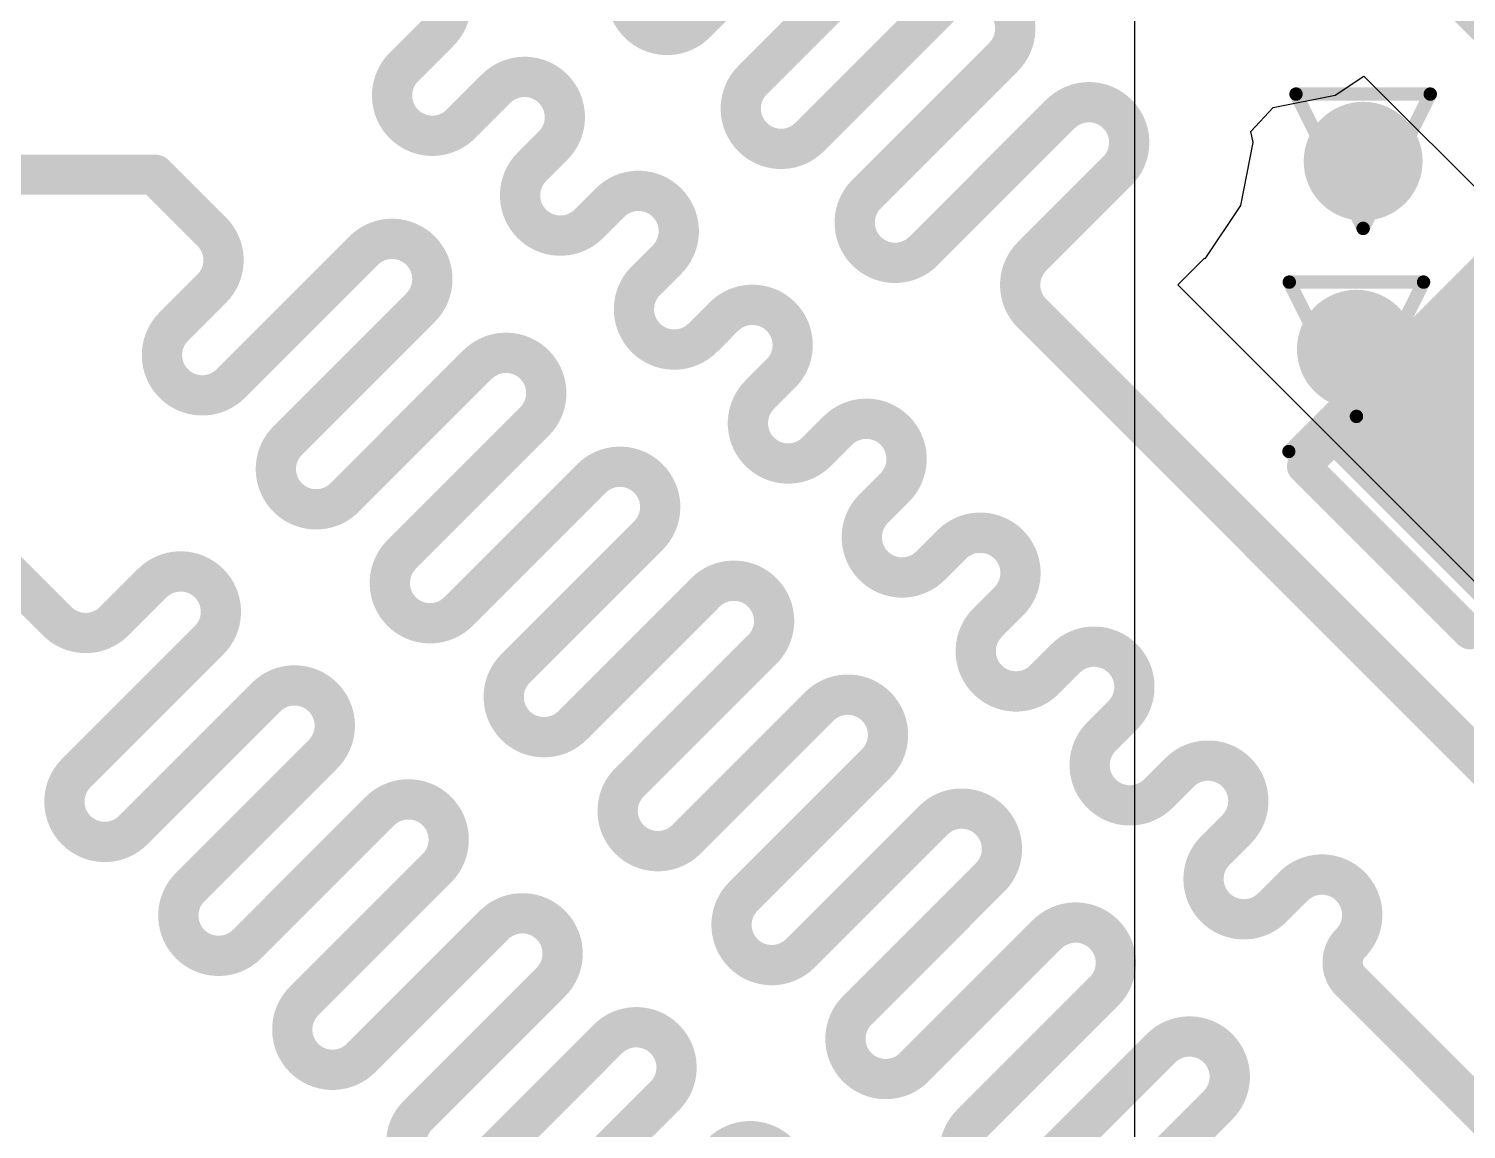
# Model space of a CAD drawing. Extents: x 75 to 173, y 40 to 188.
# Drawn here: x 104.11 to 109.55, y 146.72 to 150.88 of the extents above; entities that cross this region are included whole.
import ezdxf

# ---------------------------------------------------------------- set-up
doc = ezdxf.new("R2010")
doc.units = 0
doc.header["$MEASUREMENT"] = 0
doc.layers.get('0').update_dxf_attribs({"linetype": 'CONTINUOUS'})
for name, color, linetype in [('BottomLayer', 5, 'CONTINUOUS'), ('DRILLDRAWING', 1, 'CONTINUOUS'), ('MECHANICAL13', 56, 'CONTINUOUS'), ('MECHANICAL15', 56, 'CONTINUOUS'), ('MULTILAYER', 9, 'CONTINUOUS'), ('TopLayer', 1, 'CONTINUOUS'), ('TOPOVERLAY', 2, 'CONTINUOUS'), ('TOPPASTE', 8, 'CONTINUOUS'), ('TOPSOLDER', 216, 'CONTINUOUS'), ('ViaHoleLayer', 16, 'CONTINUOUS')]:
    doc.layers.add(name, color=color, linetype=linetype)

# ---------------------------------------------------------------- blocks, each defined once
blk = doc.blocks.new('C0603_99')
at = {"layer": 'MECHANICAL13', "const_width": 0.1}
for points in [[(-0.850001, 0.449999), (0.849998, 0.449999)], [(-0.850001, -0.450002), (-0.850001, 0.449999)], [(0.849998, -0.450002), (0.849998, 0.449999)], [(-0.850001, -0.450002), (0.849998, -0.450002)]]:
    blk.add_lwpolyline(points, dxfattribs=at)
at = {"layer": 'MECHANICAL13', "const_width": 0.05}
for points in [[(-0.875, 0.449999, 1), (-0.825002, 0.449999, 1)], [(-0.875, 0.449999, 1), (-0.825002, 0.449999, 1)], [(0.825, 0.449999, 1), (0.874997, 0.449999, 1)], [(0.825, 0.449999, 1), (0.874997, 0.449999, 1)], [(-0.875, -0.450002, 1), (-0.825002, -0.450002, 1)], [(-0.875, -0.450002, 1), (-0.825002, -0.450002, 1)], [(0.825, -0.450002, 1), (0.874997, -0.450002, 1)], [(0.825, -0.450002, 1), (0.874997, -0.450002, 1)]]:
    blk.add_lwpolyline(points, format="xyb", close=True, dxfattribs=at)
at = {"layer": 'MECHANICAL15'}
for points, const_width in [([(-1.35, -0.700001), (-1.35, 0.700001)], 0.05), ([(-1.35, 0.700001), (1.35, 0.700001)], 0.05), ([(1.35, -0.700001), (1.35, 0.700001)], 0.05), ([(0, -0.450002), (0, 0.450002)], 0.1), ([(-0.450002, 0), (0.450002, 0)], 0.1), ([(-1.35, -0.700001), (1.35, -0.700001)], 0.05)]:
    blk.add_lwpolyline(points, dxfattribs=dict(at, const_width=const_width))
for points, const_width in [([(-1.362499, 0.700001, 1), (-1.3375, 0.700001, 1)], 0.024999), ([(-1.362499, 0.700001, 1), (-1.3375, 0.700001, 1)], 0.024999), ([(1.3375, 0.700001, 1), (1.362499, 0.700001, 1)], 0.024999), ([(1.3375, 0.700001, 1), (1.362499, 0.700001, 1)], 0.024999), ([(-0.024999, 0.450002, 1), (0.024999, 0.450002, 1)], 0.05), ([(-0.475, 0, 1), (-0.425003, 0, 1)], 0.05), ([(0.425003, 0, 1), (0.475, 0, 1)], 0.05), ([(-0.024999, -0.450002, 1), (0.024999, -0.450002, 1)], 0.05), ([(-1.362499, -0.700001, 1), (-1.3375, -0.700001, 1)], 0.024999), ([(-1.362499, -0.700001, 1), (-1.3375, -0.700001, 1)], 0.024999), ([(1.3375, -0.700001, 1), (1.362499, -0.700001, 1)], 0.024999), ([(1.3375, -0.700001, 1), (1.362499, -0.700001, 1)], 0.024999)]:
    blk.add_lwpolyline(points, format="xyb", close=True, dxfattribs=dict(at, const_width=const_width))
at = {"layer": 'TOPOVERLAY', "const_width": 0.127}
for points in [[(-1.27, 0.700001), (-0.381, 0.700001)], [(-1.27, -0.700001), (-1.27, 0.700001)], [(0.381, 0.700001), (1.27, 0.700001)], [(1.27, -0.700001), (1.27, 0.700001)], [(0, -0.549996), (0, 0.549996)], [(-1.27, -0.700001), (-0.381, -0.700001)], [(0.381, -0.700001), (1.27, -0.700001)]]:
    blk.add_lwpolyline(points, dxfattribs=at)
at = {"layer": 'TOPOVERLAY', "const_width": 0.0635}
for points in [[(-1.30175, 0.700001, 1), (-1.23825, 0.700001, 1)], [(-1.30175, 0.700001, 1), (-1.23825, 0.700001, 1)], [(-0.41275, 0.700001, 1), (-0.34925, 0.700001, 1)], [(0.34925, 0.700001, 1), (0.41275, 0.700001, 1)], [(1.23825, 0.700001, 1), (1.30175, 0.700001, 1)], [(1.23825, 0.700001, 1), (1.30175, 0.700001, 1)], [(-0.03175, 0.549996, 1), (0.03175, 0.549996, 1)], [(-0.03175, -0.549996, 1), (0.03175, -0.549996, 1)], [(-1.30175, -0.700001, 1), (-1.23825, -0.700001, 1)], [(-1.30175, -0.700001, 1), (-1.23825, -0.700001, 1)], [(-0.41275, -0.700001, 1), (-0.34925, -0.700001, 1)], [(0.34925, -0.700001, 1), (0.41275, -0.700001, 1)], [(1.23825, -0.700001, 1), (1.30175, -0.700001, 1)], [(1.23825, -0.700001, 1), (1.30175, -0.700001, 1)]]:
    blk.add_lwpolyline(points, format="xyb", close=True, dxfattribs=at)
at = {"layer": 'TOPPASTE'}
for points in [[(-0.350002, -0.499999), (-0.350002, 0.499999), (-1.15, -0.499999), (-1.15, 0.499999)], [(1.149998, -0.499999), (1.149998, 0.499999), (0.349999, -0.499999), (0.349999, 0.499999)]]:
    blk.add_solid(points, dxfattribs=at)
at = {"layer": 'TOPSOLDER'}
for points in [[(-0.248402, -0.601599), (-0.248402, 0.601599), (-1.2516, -0.601599), (-1.2516, 0.601599)], [(1.251598, -0.601599), (1.251598, 0.601599), (0.248399, -0.601599), (0.248399, 0.601599)]]:
    blk.add_solid(points, dxfattribs=at)

msp = doc.modelspace()

# ---------------------------------------------------------------- linework, layer by layer
at = {"layer": 'BottomLayer'}
msp.add_line((108.29946, 121.06782), (108.29946, 169.17542), dxfattribs=at)
at = {"layer": 'BottomLayer', "const_width": 0.225}
for points in [[(109.05056, 150.37942, 1), (109.27555, 150.37942, 1)], [(109.02516, 149.66822, 1), (109.25015, 149.66822, 1)]]:
    msp.add_lwpolyline(points, format="xyb", close=True, dxfattribs=at)
at = {"layer": 'DRILLDRAWING', "const_width": 0.0508}
for points in [[(108.90906, 150.63342), (109.41706, 150.63342)], [(108.90906, 150.63342), (109.16306, 150.12542)], [(109.16306, 150.12542), (109.41706, 150.63342)], [(108.88366, 149.92222), (109.39166, 149.92222)], [(108.88366, 149.92222), (109.13766, 149.41422)], [(109.13766, 149.41422), (109.39166, 149.92222)]]:
    msp.add_lwpolyline(points, dxfattribs=at)
at = {"layer": 'DRILLDRAWING', "const_width": 0.0254}
for points in [[(108.89636, 150.63342, 1), (108.92176, 150.63342, 1)], [(108.89636, 150.63342, 1), (108.92176, 150.63342, 1)], [(109.40436, 150.63342, 1), (109.42976, 150.63342, 1)], [(109.40436, 150.63342, 1), (109.42976, 150.63342, 1)], [(109.15036, 150.12542, 1), (109.17576, 150.12542, 1)], [(109.15036, 150.12542, 1), (109.17576, 150.12542, 1)], [(108.87096, 149.92222, 1), (108.89636, 149.92222, 1)], [(108.87096, 149.92222, 1), (108.89636, 149.92222, 1)], [(109.37896, 149.92222, 1), (109.40436, 149.92222, 1)], [(109.37896, 149.92222, 1), (109.40436, 149.92222, 1)], [(109.12496, 149.41422, 1), (109.15036, 149.41422, 1)], [(109.12496, 149.41422, 1), (109.15036, 149.41422, 1)]]:
    msp.add_lwpolyline(points, format="xyb", close=True, dxfattribs=at)
at = {"layer": 'MULTILAYER', "const_width": 0.225}
for points in [[(109.05056, 150.37942, 1), (109.27555, 150.37942, 1)], [(109.02516, 149.66822, 1), (109.25015, 149.66822, 1)]]:
    msp.add_lwpolyline(points, format="xyb", close=True, dxfattribs=at)
at = {"layer": 'TopLayer'}
for p, q in [((109.05766, 150.62945), (109.16558, 150.70156)), ((109.16558, 150.70156), (110.6664, 149.20073)), ((108.82272, 150.58271), (109.05766, 150.62945)), ((108.73859, 150.49249), (108.82272, 150.58271)), ((108.74697, 150.45036), (108.73859, 150.49249)), ((108.69966, 150.2125), (108.74697, 150.45036)), ((108.56492, 150.01086), (108.69966, 150.2125)), ((108.46138, 149.91154), (108.56281, 150.01297)), ((108.56281, 150.01297), (108.56492, 150.01086)), ((109.9193, 148.45362), (108.46138, 149.91154))]:
    msp.add_line(p, q, dxfattribs=at)
at = {"layer": 'TopLayer', "const_width": 0.1524}
for points in [[(106.94003, 150.77364), (107.37109, 151.2047)], [(109.32481, 151.20157), (112.60256, 147.92382)], [(106.63714, 150.9018), (106.72451, 150.98917)], [(107.15556, 150.55812), (107.58661, 150.98917)], [(105.5948, 150.7976), (105.66664, 150.86944)], [(105.53312, 150.73592), (105.5948, 150.7976)], [(106.85266, 150.68627), (106.94003, 150.77364)], [(107.37109, 150.34259), (107.80214, 150.77364)], [(105.81032, 150.58207), (105.88217, 150.65391)], [(105.74865, 150.52039), (105.81032, 150.58207)], [(107.06819, 150.47074), (107.15556, 150.55812)], [(107.58661, 150.12706), (108.01766, 150.55812)], [(106.02585, 150.36655), (106.09769, 150.43839)], [(100.75614, 150.32862), (104.59058, 150.32862)], [(104.59058, 150.32862), (104.69834, 150.22086)], [(106.01747, 150.35817), (106.02585, 150.36655)], [(107.28371, 150.25522), (107.37109, 150.34259)], [(107.9099, 150.0193), (108.23319, 150.34259)], [(104.69834, 150.22086), (104.8061, 150.11309)], [(106.24138, 150.15102), (106.31322, 150.22286)], [(106.233, 150.14264), (106.24138, 150.15102)], [(107.49924, 150.03969), (107.58661, 150.12706)], [(105.12939, 149.78981), (105.38084, 150.04125)], [(106.4569, 149.9355), (106.52875, 150.00734)], [(104.66242, 149.75389), (104.8061, 149.89757)], [(106.44852, 149.92712), (106.4569, 149.9355)], [(104.87794, 149.53836), (105.12939, 149.78981)], [(105.34492, 149.57428), (105.59636, 149.82573)], [(106.67243, 149.71997), (106.74427, 149.79181)], [(107.9099, 149.80378), (107.93116, 149.78252)], [(107.93116, 149.78252), (110.78986, 146.92381)], [(106.66405, 149.71159), (106.67243, 149.71997)], [(105.09347, 149.32283), (105.34492, 149.57428)], [(105.56044, 149.35875), (105.81189, 149.6102)], [(106.88795, 149.50444), (106.9598, 149.57628)], [(106.87958, 149.49606), (106.88795, 149.50444)], [(105.309, 149.10731), (105.56044, 149.35875)], [(105.77597, 149.14323), (106.02742, 149.39467)], [(107.10348, 149.28892), (107.17532, 149.36076)], [(107.0951, 149.28054), (107.10348, 149.28892)], [(105.52452, 148.89178), (105.77597, 149.14323)], [(105.99149, 148.9277), (106.24294, 149.17915)], [(107.31901, 149.07339), (107.39085, 149.14523)], [(107.31063, 149.06501), (107.31901, 149.07339)], [(105.74005, 148.67625), (105.99149, 148.9277)], [(106.20702, 148.71218), (106.45847, 148.96362)], [(107.53453, 148.85786), (107.60638, 148.92971)], [(104.00593, 148.85494), (104.11369, 148.74718)], [(107.52616, 148.84949), (107.53453, 148.85786)], [(104.43698, 148.63941), (104.58066, 148.7831)], [(104.11369, 148.74718), (104.22146, 148.63941)], [(105.95557, 148.46073), (106.20702, 148.71218)], [(106.42255, 148.49665), (106.674, 148.7481)], [(107.75006, 148.64234), (107.8219, 148.71418)], [(107.74168, 148.63396), (107.75006, 148.64234)], [(104.54474, 148.31613), (104.79619, 148.56757)], [(106.63807, 148.28112), (106.88952, 148.53257)], [(106.1711, 148.2452), (106.42255, 148.49665)], [(107.96559, 148.42681), (108.03743, 148.49865)], [(107.95721, 148.41843), (107.96559, 148.42681)], [(104.2933, 148.06468), (104.54474, 148.31613)], [(104.76027, 148.1006), (105.01172, 148.35205)], [(106.8536, 148.0656), (107.10505, 148.31704)], [(106.38663, 148.02967), (106.63807, 148.28112)], [(108.18111, 148.21128), (108.25295, 148.28313)], [(108.17273, 148.20291), (108.18111, 148.21128)], [(104.50882, 147.84915), (104.76027, 148.1006)], [(104.9758, 147.88507), (105.22724, 148.13652)], [(107.06913, 147.85007), (107.32057, 148.10152)], [(106.60215, 147.81415), (106.8536, 148.0656)], [(108.39664, 147.99576), (108.46848, 148.0676)], [(108.38826, 147.98738), (108.39664, 147.99576)], [(104.72435, 147.63363), (104.9758, 147.88507)], [(105.19132, 147.66955), (105.44277, 147.92099)], [(107.28465, 147.63454), (107.5361, 147.88599)], [(106.81768, 147.59862), (107.06913, 147.85007)], [(108.61217, 147.78023), (108.68401, 147.85208)], [(108.60379, 147.77185), (108.61217, 147.78023)], [(104.93988, 147.4181), (105.19132, 147.66955)], [(105.40685, 147.45402), (105.6583, 147.70547)], [(107.50018, 147.41902), (107.75163, 147.67047)], [(107.0332, 147.3831), (107.28465, 147.63454)], [(108.82769, 147.56471), (108.89953, 147.63655)], [(108.81931, 147.55633), (108.82769, 147.56471)], [(105.1554, 147.20257), (105.40685, 147.45402)], [(105.62237, 147.2385), (105.87382, 147.48994)], [(107.71571, 147.20349), (107.96715, 147.45494)], [(107.24873, 147.16757), (107.50018, 147.41902)], [(105.37093, 146.98705), (105.62237, 147.2385)], [(105.8379, 147.02297), (106.08935, 147.27442)], [(107.93123, 146.98796), (108.18268, 147.23941)], [(109.11506, 147.27734), (109.12471, 147.26768)], [(109.12471, 147.26768), (109.96858, 146.42382)], [(107.46426, 146.95204), (107.71571, 147.20349)], [(105.58645, 146.77152), (105.8379, 147.02297)], [(106.05343, 146.80744), (106.30488, 147.05889)], [(108.14676, 146.77244), (108.3982, 147.02389)], [(107.67978, 146.73652), (107.93123, 146.98796)], [(105.80198, 146.55599), (106.05343, 146.80744)], [(106.26895, 146.59192), (106.5204, 146.84336)], [(108.36228, 146.55691), (108.61373, 146.80836)], [(107.89531, 146.52099), (108.14676, 146.77244)]]:
    msp.add_lwpolyline(points, dxfattribs=at)
for points in [[(106.42161, 150.9018, -0.4142136), (106.42161, 151.11732)], [(105.66664, 151.08496, -0.4142136), (105.66664, 150.86944)], [(107.80214, 150.98917, -0.4142136), (107.80214, 150.77364)], [(106.63713, 150.9018, -0.4142136), (106.42161, 150.9018)], [(105.53312, 150.52039, -0.4142136), (105.53312, 150.73592)], [(105.88217, 150.65391, -0.4142136), (106.09769, 150.65391)], [(106.09769, 150.65391, -0.4142136), (106.09769, 150.43839)], [(106.85266, 150.47075, -0.4142136), (106.85266, 150.68627)], [(108.01767, 150.55812, -0.4142136), (108.23319, 150.55812)], [(108.23319, 150.55812, -0.4142136), (108.23319, 150.34259)], [(105.74864, 150.52039, -0.4142136), (105.53312, 150.52039)], [(107.06819, 150.47075, -0.4142136), (106.85266, 150.47075)], [(106.01747, 150.14264, -0.4142136), (106.01747, 150.35817)], [(106.31322, 150.22286, -0.4142136), (106.52874, 150.22286)], [(106.52874, 150.22286, -0.4142136), (106.52874, 150.00734)], [(107.28371, 150.03969, -0.4142136), (107.28371, 150.25522)], [(104.8061, 150.11309, -0.4142136), (104.8061, 149.89757)], [(106.233, 150.14264, -0.4142136), (106.01747, 150.14264)], [(105.38084, 150.04125, -0.4142136), (105.59636, 150.04125)], [(105.59636, 150.04125, -0.4142136), (105.59636, 149.82573)], [(107.49924, 150.03969, -0.4142136), (107.28371, 150.03969)], [(107.9099, 149.80378, -0.4142144), (107.9099, 150.0193)], [(106.44852, 149.71159, -0.4142136), (106.44852, 149.92711)], [(106.74427, 149.79181, -0.4142136), (106.9598, 149.79181)], [(106.9598, 149.79181, -0.4142136), (106.9598, 149.57629)], [(104.66242, 149.53836, -0.4142136), (104.66242, 149.75388)], [(106.66405, 149.71159, -0.4142136), (106.44852, 149.71159)], [(105.81189, 149.6102, -0.4142136), (106.02742, 149.6102)], [(106.02742, 149.6102, -0.4142136), (106.02742, 149.39468)], [(104.87794, 149.53836, -0.4142136), (104.66242, 149.53836)], [(106.87958, 149.28054, -0.4142136), (106.87958, 149.49606)], [(107.17533, 149.36076, -0.4142136), (107.39085, 149.36076)], [(107.39085, 149.36076, -0.4142136), (107.39085, 149.14523)], [(105.09347, 149.10731, -0.4142136), (105.09347, 149.32283)], [(107.0951, 149.28054, -0.4142136), (106.87958, 149.28054)], [(106.24294, 149.17915, -0.4142136), (106.45847, 149.17915)], [(106.45847, 149.17915, -0.4142136), (106.45847, 148.96362)], [(105.30899, 149.10731, -0.4142136), (105.09347, 149.10731)], [(107.31063, 148.84949, -0.4142136), (107.31063, 149.06501)], [(107.60638, 148.9297, -0.4142136), (107.8219, 148.9297)], [(107.8219, 148.9297, -0.4142136), (107.8219, 148.71418)], [(105.52452, 148.67625, -0.4142136), (105.52452, 148.89178)], [(104.58067, 148.7831, -0.4142136), (104.79619, 148.7831)], [(107.52615, 148.84949, -0.4142136), (107.31063, 148.84949)], [(104.79619, 148.7831, -0.4142136), (104.79619, 148.56757)], [(106.674, 148.7481, -0.4142136), (106.88952, 148.7481)], [(106.88952, 148.7481, -0.4142136), (106.88952, 148.53257)], [(105.74005, 148.67625, -0.4142136), (105.52452, 148.67625)], [(104.43698, 148.63942, -0.4142136), (104.22146, 148.63942)], [(107.74168, 148.41843, -0.4142136), (107.74168, 148.63396)], [(108.03743, 148.49865, -0.4142136), (108.25295, 148.49865)], [(108.25295, 148.49865, -0.4142136), (108.25295, 148.28313)], [(105.95558, 148.2452, -0.4142136), (105.95558, 148.46073)], [(105.01172, 148.35205, -0.4142136), (105.22724, 148.35205)], [(107.95721, 148.41843, -0.4142136), (107.74168, 148.41843)], [(105.22724, 148.35205, -0.4142136), (105.22724, 148.13652)], [(107.10505, 148.31704, -0.4142136), (107.32057, 148.31704)], [(107.32057, 148.31704, -0.4142136), (107.32057, 148.10152)], [(106.1711, 148.2452, -0.4142136), (105.95558, 148.2452)], [(108.17274, 147.98738, -0.4142136), (108.17274, 148.20291)], [(108.46848, 148.0676, -0.4142136), (108.684, 148.0676)], [(104.2933, 147.84915, -0.4142136), (104.2933, 148.06468)], [(108.684, 148.0676, -0.4142136), (108.684, 147.85208)], [(106.38663, 147.81415, -0.4142136), (106.38663, 148.02967)], [(105.44277, 147.92099, -0.4142136), (105.6583, 147.92099)], [(108.38826, 147.98738, -0.4142136), (108.17274, 147.98738)], [(105.6583, 147.92099, -0.4142136), (105.6583, 147.70547)], [(107.5361, 147.88599, -0.4142136), (107.75163, 147.88599)], [(107.75163, 147.88599, -0.4142136), (107.75163, 147.67047)], [(104.50882, 147.84915, -0.4142136), (104.2933, 147.84915)], [(106.60215, 147.81415, -0.4142136), (106.38663, 147.81415)], [(108.60379, 147.55633, -0.4142136), (108.60379, 147.77185)], [(108.89953, 147.63655, -0.4142136), (109.11506, 147.63655)], [(104.72435, 147.4181, -0.4142136), (104.72435, 147.63363)], [(109.11506, 147.63655, -0.4142136), (109.11506, 147.42102)], [(106.81768, 147.3831, -0.4142136), (106.81768, 147.59862)], [(108.81931, 147.55633, -0.4142136), (108.60379, 147.55633)], [(105.87382, 147.48994, -0.4142136), (106.08935, 147.48994)], [(107.96715, 147.45494, -0.4142136), (108.18268, 147.45494)], [(106.08935, 147.48994, -0.4142136), (106.08935, 147.27442)], [(108.18268, 147.45494, -0.4142136), (108.18268, 147.23941)], [(104.93987, 147.4181, -0.4142136), (104.72435, 147.4181)], [(109.11506, 147.27734, -0.4142187), (109.11506, 147.42102)], [(107.0332, 147.3831, -0.4142136), (106.81768, 147.3831)], [(105.1554, 146.98705, -0.4142136), (105.1554, 147.20257)], [(107.24873, 146.95205, -0.4142136), (107.24873, 147.16757)], [(106.30488, 147.05889, -0.4142136), (106.5204, 147.05889)], [(108.39821, 147.02389, -0.4142136), (108.61373, 147.02389)], [(106.5204, 147.05889, -0.4142136), (106.5204, 146.84337)], [(108.61373, 147.02389, -0.4142136), (108.61373, 146.80836)], [(105.37093, 146.98705, -0.4142136), (105.1554, 146.98705)], [(107.46426, 146.95205, -0.4142136), (107.24873, 146.95205)], [(105.58645, 146.556, -0.4142136), (105.58645, 146.77152)], [(107.67978, 146.52099, -0.4142136), (107.67978, 146.73652)], [(106.73593, 146.62784, -0.4142136), (106.95145, 146.62784)]]:
    msp.add_lwpolyline(points, format="xyb", dxfattribs=at)
at = {"layer": 'TopLayer'}
for points, const_width in [([(106.38351, 150.9018, 1), (106.45971, 150.9018, 1)], 0.0762), ([(106.38351, 150.9018, 1), (106.45971, 150.9018, 1)], 0.0762), ([(106.59903, 150.9018, 1), (106.67523, 150.9018, 1)], 0.0762), ([(106.59904, 150.9018, 1), (106.67524, 150.9018, 1)], 0.0762), ([(105.62854, 150.86944, 1), (105.70474, 150.86944, 1)], 0.0762), ([(105.62854, 150.86944, 1), (105.70474, 150.86944, 1)], 0.0762), ([(105.5567, 150.7976, 1), (105.6329, 150.7976, 1)], 0.0762), ([(105.5567, 150.7976, 1), (105.6329, 150.7976, 1)], 0.0762), ([(106.90193, 150.77364, 1), (106.97813, 150.77364, 1)], 0.0762), ([(106.90193, 150.77364, 1), (106.97813, 150.77364, 1)], 0.0762), ([(107.76404, 150.77364, 1), (107.84024, 150.77364, 1)], 0.0762), ([(107.76404, 150.77364, 1), (107.84024, 150.77364, 1)], 0.0762), ([(105.49502, 150.73592, 1), (105.57122, 150.73592, 1)], 0.0762), ([(105.49502, 150.73592, 1), (105.57122, 150.73592, 1)], 0.0762), ([(105.84407, 150.65391, 1), (105.92027, 150.65391, 1)], 0.0762), ([(105.84407, 150.65391, 1), (105.92027, 150.65391, 1)], 0.0762), ([(106.05959, 150.65391, 1), (106.13579, 150.65391, 1)], 0.0762), ([(106.05959, 150.65391, 1), (106.13579, 150.65391, 1)], 0.0762), ([(106.81456, 150.68627, 1), (106.89076, 150.68627, 1)], 0.0762), ([(106.81456, 150.68627, 1), (106.89076, 150.68627, 1)], 0.0762), ([(105.77222, 150.58207, 1), (105.84842, 150.58207, 1)], 0.0762), ([(105.77222, 150.58207, 1), (105.84842, 150.58207, 1)], 0.0762), ([(107.11746, 150.55812, 1), (107.19366, 150.55812, 1)], 0.0762), ([(107.11746, 150.55812, 1), (107.19366, 150.55812, 1)], 0.0762), ([(107.97956, 150.55812, 1), (108.05576, 150.55812, 1)], 0.0762), ([(107.97957, 150.55812, 1), (108.05577, 150.55812, 1)], 0.0762), ([(108.19509, 150.55812, 1), (108.27129, 150.55812, 1)], 0.0762), ([(108.19509, 150.55812, 1), (108.27129, 150.55812, 1)], 0.0762), ([(105.49502, 150.52039, 1), (105.57122, 150.52039, 1)], 0.0762), ([(105.49502, 150.52039, 1), (105.57122, 150.52039, 1)], 0.0762), ([(105.71054, 150.52039, 1), (105.78674, 150.52039, 1)], 0.0762), ([(105.71055, 150.52039, 1), (105.78675, 150.52039, 1)], 0.0762), ([(109.05056, 150.37942, 1), (109.27555, 150.37942, 1)], 0.225), ([(106.05959, 150.43839, 1), (106.13579, 150.43839, 1)], 0.0762), ([(106.05959, 150.43839, 1), (106.13579, 150.43839, 1)], 0.0762), ([(106.81456, 150.47075, 1), (106.89076, 150.47075, 1)], 0.0762), ([(106.81456, 150.47075, 1), (106.89076, 150.47075, 1)], 0.0762), ([(107.03009, 150.47075, 1), (107.10629, 150.47075, 1)], 0.0762), ([(107.03009, 150.47074, 1), (107.10629, 150.47074, 1)], 0.0762), ([(104.55248, 150.32862, 1), (104.62868, 150.32862, 1)], 0.0762), ([(104.55248, 150.32862, 1), (104.62868, 150.32862, 1)], 0.0762), ([(105.97937, 150.35817, 1), (106.05557, 150.35817, 1)], 0.0762), ([(105.97937, 150.35817, 1), (106.05557, 150.35817, 1)], 0.0762), ([(105.98775, 150.36655, 1), (106.06395, 150.36655, 1)], 0.0762), ([(105.98775, 150.36655, 1), (106.06395, 150.36655, 1)], 0.0762), ([(107.33299, 150.34259, 1), (107.40919, 150.34259, 1)], 0.0762), ([(107.33299, 150.34259, 1), (107.40919, 150.34259, 1)], 0.0762), ([(108.19509, 150.34259, 1), (108.27129, 150.34259, 1)], 0.0762), ([(108.19509, 150.34259, 1), (108.27129, 150.34259, 1)], 0.0762), ([(104.66024, 150.22086, 1), (104.73644, 150.22086, 1)], 0.0762), ([(104.66024, 150.22086, 1), (104.73644, 150.22086, 1)], 0.0762), ([(106.27512, 150.22286, 1), (106.35132, 150.22286, 1)], 0.0762), ([(106.27512, 150.22286, 1), (106.35132, 150.22286, 1)], 0.0762), ([(106.49064, 150.22286, 1), (106.56684, 150.22286, 1)], 0.0762), ([(106.49064, 150.22286, 1), (106.56684, 150.22286, 1)], 0.0762), ([(107.24561, 150.25522, 1), (107.32181, 150.25522, 1)], 0.0762), ([(107.24561, 150.25522, 1), (107.32181, 150.25522, 1)], 0.0762), ([(104.768, 150.11309, 1), (104.8442, 150.11309, 1)], 0.0762), ([(104.768, 150.11309, 1), (104.8442, 150.11309, 1)], 0.0762), ([(105.97937, 150.14264, 1), (106.05557, 150.14264, 1)], 0.0762), ([(105.97937, 150.14264, 1), (106.05557, 150.14264, 1)], 0.0762), ([(106.1949, 150.14264, 1), (106.2711, 150.14264, 1)], 0.0762), ([(106.1949, 150.14264, 1), (106.2711, 150.14264, 1)], 0.0762), ([(106.20328, 150.15102, 1), (106.27948, 150.15102, 1)], 0.0762), ([(106.20328, 150.15102, 1), (106.27948, 150.15102, 1)], 0.0762), ([(107.54851, 150.12706, 1), (107.62471, 150.12706, 1)], 0.0762), ([(107.54851, 150.12706, 1), (107.62471, 150.12706, 1)], 0.0762), ([(105.34274, 150.04125, 1), (105.41894, 150.04125, 1)], 0.0762), ([(105.34274, 150.04125, 1), (105.41894, 150.04125, 1)], 0.0762), ([(105.55826, 150.04125, 1), (105.63446, 150.04125, 1)], 0.0762), ([(105.55826, 150.04125, 1), (105.63446, 150.04125, 1)], 0.0762), ([(106.49064, 150.00734, 1), (106.56684, 150.00734, 1)], 0.0762), ([(106.49065, 150.00734, 1), (106.56685, 150.00734, 1)], 0.0762), ([(107.24561, 150.03969, 1), (107.32181, 150.03969, 1)], 0.0762), ([(107.24561, 150.03969, 1), (107.32181, 150.03969, 1)], 0.0762), ([(107.46114, 150.03969, 1), (107.53734, 150.03969, 1)], 0.0762), ([(107.46114, 150.03969, 1), (107.53734, 150.03969, 1)], 0.0762), ([(107.8718, 150.0193, 1), (107.948, 150.0193, 1)], 0.0762), ([(107.8718, 150.0193, 1), (107.948, 150.0193, 1)], 0.0762), ([(104.768, 149.89757, 1), (104.8442, 149.89757, 1)], 0.0762), ([(104.768, 149.89757, 1), (104.8442, 149.89757, 1)], 0.0762), ([(106.41042, 149.92712, 1), (106.48662, 149.92712, 1)], 0.0762), ([(106.41042, 149.92711, 1), (106.48662, 149.92711, 1)], 0.0762), ([(106.4188, 149.9355, 1), (106.495, 149.9355, 1)], 0.0762), ([(106.4188, 149.9355, 1), (106.495, 149.9355, 1)], 0.0762), ([(105.09129, 149.78981, 1), (105.16749, 149.78981, 1)], 0.0762), ([(105.09129, 149.78981, 1), (105.16749, 149.78981, 1)], 0.0762), ([(105.55826, 149.82573, 1), (105.63446, 149.82573, 1)], 0.0762), ([(105.55826, 149.82573, 1), (105.63446, 149.82573, 1)], 0.0762), ([(106.70617, 149.79181, 1), (106.78237, 149.79181, 1)], 0.0762), ([(106.70617, 149.79181, 1), (106.78237, 149.79181, 1)], 0.0762), ([(106.9217, 149.79181, 1), (106.9979, 149.79181, 1)], 0.0762), ([(106.9217, 149.79181, 1), (106.9979, 149.79181, 1)], 0.0762), ([(107.8718, 149.80378, 1), (107.948, 149.80378, 1)], 0.0762), ([(107.8718, 149.80378, 1), (107.948, 149.80378, 1)], 0.0762), ([(109.02516, 149.66822, 1), (109.25015, 149.66822, 1)], 0.225), ([(104.62432, 149.75389, 1), (104.70052, 149.75389, 1)], 0.0762), ([(104.62432, 149.75388, 1), (104.70052, 149.75388, 1)], 0.0762), ([(107.89306, 149.78252, 1), (107.96926, 149.78252, 1)], 0.0762), ([(107.89306, 149.78252, 1), (107.96926, 149.78252, 1)], 0.0762), ([(106.41042, 149.71159, 1), (106.48662, 149.71159, 1)], 0.0762), ([(106.41042, 149.71159, 1), (106.48662, 149.71159, 1)], 0.0762), ([(106.62595, 149.71159, 1), (106.70215, 149.71159, 1)], 0.0762), ([(106.62595, 149.71159, 1), (106.70215, 149.71159, 1)], 0.0762), ([(106.63433, 149.71997, 1), (106.71053, 149.71997, 1)], 0.0762), ([(106.63433, 149.71997, 1), (106.71053, 149.71997, 1)], 0.0762), ([(105.30682, 149.57428, 1), (105.38302, 149.57428, 1)], 0.0762), ([(105.30682, 149.57428, 1), (105.38302, 149.57428, 1)], 0.0762), ([(105.77379, 149.6102, 1), (105.84999, 149.6102, 1)], 0.0762), ([(105.77379, 149.6102, 1), (105.84999, 149.6102, 1)], 0.0762), ([(105.98932, 149.6102, 1), (106.06552, 149.6102, 1)], 0.0762), ([(105.98932, 149.6102, 1), (106.06552, 149.6102, 1)], 0.0762), ([(106.9217, 149.57629, 1), (106.9979, 149.57629, 1)], 0.0762), ([(106.9217, 149.57628, 1), (106.9979, 149.57628, 1)], 0.0762), ([(104.62432, 149.53836, 1), (104.70052, 149.53836, 1)], 0.0762), ([(104.62432, 149.53836, 1), (104.70052, 149.53836, 1)], 0.0762), ([(104.83984, 149.53836, 1), (104.91604, 149.53836, 1)], 0.0762), ([(104.83984, 149.53836, 1), (104.91604, 149.53836, 1)], 0.0762), ([(106.84148, 149.49606, 1), (106.91768, 149.49606, 1)], 0.0762), ([(106.84148, 149.49606, 1), (106.91768, 149.49606, 1)], 0.0762), ([(106.84985, 149.50444, 1), (106.92605, 149.50444, 1)], 0.0762), ([(106.84985, 149.50444, 1), (106.92605, 149.50444, 1)], 0.0762), ([(105.52234, 149.35875, 1), (105.59854, 149.35875, 1)], 0.0762), ([(105.52234, 149.35875, 1), (105.59854, 149.35875, 1)], 0.0762), ([(105.98932, 149.39468, 1), (106.06552, 149.39468, 1)], 0.0762), ([(105.98932, 149.39467, 1), (106.06552, 149.39467, 1)], 0.0762), ([(107.13722, 149.36076, 1), (107.21342, 149.36076, 1)], 0.0762), ([(107.13723, 149.36076, 1), (107.21343, 149.36076, 1)], 0.0762), ([(107.35275, 149.36076, 1), (107.42895, 149.36076, 1)], 0.0762), ([(107.35275, 149.36076, 1), (107.42895, 149.36076, 1)], 0.0762), ([(105.05537, 149.32283, 1), (105.13157, 149.32283, 1)], 0.0762), ([(105.05537, 149.32283, 1), (105.13157, 149.32283, 1)], 0.0762), ([(106.84148, 149.28054, 1), (106.91768, 149.28054, 1)], 0.0762), ([(106.84148, 149.28054, 1), (106.91768, 149.28054, 1)], 0.0762), ([(107.057, 149.28054, 1), (107.1332, 149.28054, 1)], 0.0762), ([(107.057, 149.28054, 1), (107.1332, 149.28054, 1)], 0.0762), ([(107.06538, 149.28892, 1), (107.14158, 149.28892, 1)], 0.0762), ([(107.06538, 149.28892, 1), (107.14158, 149.28892, 1)], 0.0762), ([(105.73787, 149.14323, 1), (105.81407, 149.14323, 1)], 0.0762), ([(105.73787, 149.14323, 1), (105.81407, 149.14323, 1)], 0.0762), ([(106.20484, 149.17915, 1), (106.28104, 149.17915, 1)], 0.0762), ([(106.20484, 149.17915, 1), (106.28104, 149.17915, 1)], 0.0762), ([(106.42037, 149.17915, 1), (106.49657, 149.17915, 1)], 0.0762), ([(106.42037, 149.17915, 1), (106.49657, 149.17915, 1)], 0.0762), ([(107.35275, 149.14523, 1), (107.42895, 149.14523, 1)], 0.0762), ([(107.35275, 149.14523, 1), (107.42895, 149.14523, 1)], 0.0762), ([(105.05537, 149.10731, 1), (105.13157, 149.10731, 1)], 0.0762), ([(105.05537, 149.10731, 1), (105.13157, 149.10731, 1)], 0.0762), ([(105.27089, 149.10731, 1), (105.34709, 149.10731, 1)], 0.0762), ([(105.2709, 149.10731, 1), (105.3471, 149.10731, 1)], 0.0762), ([(107.27253, 149.06501, 1), (107.34873, 149.06501, 1)], 0.0762), ([(107.27253, 149.06501, 1), (107.34873, 149.06501, 1)], 0.0762), ([(107.28091, 149.07339, 1), (107.35711, 149.07339, 1)], 0.0762), ([(107.28091, 149.07339, 1), (107.35711, 149.07339, 1)], 0.0762), ([(105.95339, 148.9277, 1), (106.02959, 148.9277, 1)], 0.0762), ([(105.95339, 148.9277, 1), (106.02959, 148.9277, 1)], 0.0762), ([(106.42037, 148.96362, 1), (106.49657, 148.96362, 1)], 0.0762), ([(106.42037, 148.96362, 1), (106.49657, 148.96362, 1)], 0.0762), ([(107.56828, 148.92971, 1), (107.64448, 148.92971, 1)], 0.0762), ([(107.56828, 148.9297, 1), (107.64448, 148.9297, 1)], 0.0762), ([(107.7838, 148.9297, 1), (107.86, 148.9297, 1)], 0.0762), ([(107.7838, 148.9297, 1), (107.86, 148.9297, 1)], 0.0762), ([(105.48642, 148.89178, 1), (105.56262, 148.89178, 1)], 0.0762), ([(105.48642, 148.89178, 1), (105.56262, 148.89178, 1)], 0.0762), ([(107.27253, 148.84949, 1), (107.34873, 148.84949, 1)], 0.0762), ([(107.27253, 148.84949, 1), (107.34873, 148.84949, 1)], 0.0762), ([(107.48805, 148.84949, 1), (107.56425, 148.84949, 1)], 0.0762), ([(107.48806, 148.84949, 1), (107.56426, 148.84949, 1)], 0.0762), ([(107.49643, 148.85786, 1), (107.57263, 148.85786, 1)], 0.0762), ([(107.49643, 148.85786, 1), (107.57263, 148.85786, 1)], 0.0762), ([(104.54256, 148.7831, 1), (104.61876, 148.7831, 1)], 0.0762), ([(104.54257, 148.7831, 1), (104.61877, 148.7831, 1)], 0.0762), ([(104.75809, 148.7831, 1), (104.83429, 148.7831, 1)], 0.0762), ([(104.75809, 148.7831, 1), (104.83429, 148.7831, 1)], 0.0762), ([(104.07559, 148.74718, 1), (104.15179, 148.74718, 1)], 0.0762), ([(104.07559, 148.74718, 1), (104.15179, 148.74718, 1)], 0.0762), ([(106.16892, 148.71218, 1), (106.24512, 148.71218, 1)], 0.0762), ([(106.16892, 148.71218, 1), (106.24512, 148.71218, 1)], 0.0762), ([(106.6359, 148.7481, 1), (106.7121, 148.7481, 1)], 0.0762), ([(106.6359, 148.7481, 1), (106.7121, 148.7481, 1)], 0.0762), ([(106.85142, 148.7481, 1), (106.92762, 148.7481, 1)], 0.0762), ([(106.85142, 148.7481, 1), (106.92762, 148.7481, 1)], 0.0762), ([(107.7838, 148.71418, 1), (107.86, 148.71418, 1)], 0.0762), ([(107.7838, 148.71418, 1), (107.86, 148.71418, 1)], 0.0762), ([(105.48642, 148.67625, 1), (105.56262, 148.67625, 1)], 0.0762), ([(105.48642, 148.67625, 1), (105.56262, 148.67625, 1)], 0.0762), ([(105.70195, 148.67625, 1), (105.77815, 148.67625, 1)], 0.0762), ([(105.70195, 148.67625, 1), (105.77815, 148.67625, 1)], 0.0762), ([(107.71196, 148.64234, 1), (107.78816, 148.64234, 1)], 0.0762), ([(107.71196, 148.64234, 1), (107.78816, 148.64234, 1)], 0.0762), ([(104.18336, 148.63942, 1), (104.25956, 148.63942, 1)], 0.0762), ([(104.18336, 148.63941, 1), (104.25956, 148.63941, 1)], 0.0762), ([(104.39888, 148.63942, 1), (104.47508, 148.63942, 1)], 0.0762), ([(104.39888, 148.63941, 1), (104.47508, 148.63941, 1)], 0.0762), ([(107.70358, 148.63396, 1), (107.77978, 148.63396, 1)], 0.0762), ([(107.70358, 148.63396, 1), (107.77978, 148.63396, 1)], 0.0762), ([(104.75809, 148.56757, 1), (104.83429, 148.56757, 1)], 0.0762), ([(104.75809, 148.56757, 1), (104.83429, 148.56757, 1)], 0.0762), ([(106.85142, 148.53257, 1), (106.92762, 148.53257, 1)], 0.0762), ([(106.85142, 148.53257, 1), (106.92762, 148.53257, 1)], 0.0762), ([(106.38445, 148.49665, 1), (106.46065, 148.49665, 1)], 0.0762), ([(106.38445, 148.49665, 1), (106.46065, 148.49665, 1)], 0.0762), ([(107.99933, 148.49865, 1), (108.07553, 148.49865, 1)], 0.0762), ([(107.99933, 148.49865, 1), (108.07553, 148.49865, 1)], 0.0762), ([(108.21485, 148.49865, 1), (108.29105, 148.49865, 1)], 0.0762), ([(108.21485, 148.49865, 1), (108.29105, 148.49865, 1)], 0.0762), ([(105.91747, 148.46073, 1), (105.99367, 148.46073, 1)], 0.0762), ([(105.91748, 148.46073, 1), (105.99368, 148.46073, 1)], 0.0762), ([(107.92749, 148.42681, 1), (108.00369, 148.42681, 1)], 0.0762), ([(107.92749, 148.42681, 1), (108.00369, 148.42681, 1)], 0.0762), ([(107.70358, 148.41843, 1), (107.77978, 148.41843, 1)], 0.0762), ([(107.70358, 148.41843, 1), (107.77978, 148.41843, 1)], 0.0762), ([(107.91911, 148.41843, 1), (107.99531, 148.41843, 1)], 0.0762), ([(107.91911, 148.41843, 1), (107.99531, 148.41843, 1)], 0.0762), ([(104.50664, 148.31613, 1), (104.58284, 148.31613, 1)], 0.0762), ([(104.50664, 148.31613, 1), (104.58284, 148.31613, 1)], 0.0762), ([(104.97362, 148.35205, 1), (105.04982, 148.35205, 1)], 0.0762), ([(104.97362, 148.35205, 1), (105.04982, 148.35205, 1)], 0.0762), ([(105.18914, 148.35205, 1), (105.26534, 148.35205, 1)], 0.0762), ([(105.18914, 148.35205, 1), (105.26534, 148.35205, 1)], 0.0762), ([(107.06695, 148.31704, 1), (107.14315, 148.31704, 1)], 0.0762), ([(107.06695, 148.31704, 1), (107.14315, 148.31704, 1)], 0.0762), ([(107.28247, 148.31704, 1), (107.35867, 148.31704, 1)], 0.0762), ([(107.28247, 148.31704, 1), (107.35867, 148.31704, 1)], 0.0762), ([(106.59997, 148.28112, 1), (106.67617, 148.28112, 1)], 0.0762), ([(106.59997, 148.28112, 1), (106.67617, 148.28112, 1)], 0.0762), ([(108.21485, 148.28313, 1), (108.29105, 148.28313, 1)], 0.0762), ([(108.21485, 148.28313, 1), (108.29105, 148.28313, 1)], 0.0762), ([(105.91748, 148.2452, 1), (105.99368, 148.2452, 1)], 0.0762), ([(105.91748, 148.2452, 1), (105.99368, 148.2452, 1)], 0.0762), ([(106.133, 148.2452, 1), (106.2092, 148.2452, 1)], 0.0762), ([(106.133, 148.2452, 1), (106.2092, 148.2452, 1)], 0.0762), ([(108.14301, 148.21128, 1), (108.21921, 148.21128, 1)], 0.0762), ([(108.14301, 148.21128, 1), (108.21921, 148.21128, 1)], 0.0762), ([(108.13463, 148.20291, 1), (108.21083, 148.20291, 1)], 0.0762), ([(108.13464, 148.20291, 1), (108.21084, 148.20291, 1)], 0.0762), ([(104.72217, 148.1006, 1), (104.79837, 148.1006, 1)], 0.0762), ([(104.72217, 148.1006, 1), (104.79837, 148.1006, 1)], 0.0762), ([(105.18914, 148.13652, 1), (105.26534, 148.13652, 1)], 0.0762), ([(105.18914, 148.13652, 1), (105.26534, 148.13652, 1)], 0.0762), ([(107.28247, 148.10152, 1), (107.35867, 148.10152, 1)], 0.0762), ([(107.28247, 148.10152, 1), (107.35867, 148.10152, 1)], 0.0762), ([(104.2552, 148.06468, 1), (104.3314, 148.06468, 1)], 0.0762), ([(104.2552, 148.06468, 1), (104.3314, 148.06468, 1)], 0.0762), ([(106.8155, 148.0656, 1), (106.8917, 148.0656, 1)], 0.0762), ([(106.8155, 148.0656, 1), (106.8917, 148.0656, 1)], 0.0762), ([(108.43038, 148.0676, 1), (108.50658, 148.0676, 1)], 0.0762), ([(108.43038, 148.0676, 1), (108.50658, 148.0676, 1)], 0.0762), ([(108.6459, 148.0676, 1), (108.7221, 148.0676, 1)], 0.0762), ([(108.6459, 148.0676, 1), (108.7221, 148.0676, 1)], 0.0762), ([(106.34853, 148.02967, 1), (106.42473, 148.02967, 1)], 0.0762), ([(106.34853, 148.02967, 1), (106.42473, 148.02967, 1)], 0.0762), ([(108.35854, 147.99576, 1), (108.43474, 147.99576, 1)], 0.0762), ([(108.35854, 147.99576, 1), (108.43474, 147.99576, 1)], 0.0762), ([(108.13464, 147.98738, 1), (108.21084, 147.98738, 1)], 0.0762), ([(108.13464, 147.98738, 1), (108.21084, 147.98738, 1)], 0.0762), ([(108.35016, 147.98738, 1), (108.42636, 147.98738, 1)], 0.0762), ([(108.35016, 147.98738, 1), (108.42636, 147.98738, 1)], 0.0762), ([(104.9377, 147.88507, 1), (105.0139, 147.88507, 1)], 0.0762), ([(104.9377, 147.88507, 1), (105.0139, 147.88507, 1)], 0.0762), ([(105.40467, 147.92099, 1), (105.48087, 147.92099, 1)], 0.0762), ([(105.40467, 147.92099, 1), (105.48087, 147.92099, 1)], 0.0762), ([(105.6202, 147.92099, 1), (105.6964, 147.92099, 1)], 0.0762), ([(105.6202, 147.92099, 1), (105.6964, 147.92099, 1)], 0.0762), ([(107.498, 147.88599, 1), (107.5742, 147.88599, 1)], 0.0762), ([(107.498, 147.88599, 1), (107.5742, 147.88599, 1)], 0.0762), ([(107.71353, 147.88599, 1), (107.78973, 147.88599, 1)], 0.0762), ([(107.71353, 147.88599, 1), (107.78973, 147.88599, 1)], 0.0762), ([(104.2552, 147.84915, 1), (104.3314, 147.84915, 1)], 0.0762), ([(104.2552, 147.84915, 1), (104.3314, 147.84915, 1)], 0.0762), ([(104.47072, 147.84915, 1), (104.54692, 147.84915, 1)], 0.0762), ([(104.47072, 147.84915, 1), (104.54692, 147.84915, 1)], 0.0762), ([(107.03103, 147.85007, 1), (107.10723, 147.85007, 1)], 0.0762), ([(107.03103, 147.85007, 1), (107.10723, 147.85007, 1)], 0.0762), ([(108.6459, 147.85208, 1), (108.7221, 147.85208, 1)], 0.0762), ([(108.64591, 147.85208, 1), (108.72211, 147.85208, 1)], 0.0762), ([(106.34853, 147.81415, 1), (106.42473, 147.81415, 1)], 0.0762), ([(106.34853, 147.81415, 1), (106.42473, 147.81415, 1)], 0.0762), ([(106.56405, 147.81415, 1), (106.64025, 147.81415, 1)], 0.0762), ([(106.56405, 147.81415, 1), (106.64025, 147.81415, 1)], 0.0762), ([(108.56569, 147.77185, 1), (108.64189, 147.77185, 1)], 0.0762), ([(108.56569, 147.77185, 1), (108.64189, 147.77185, 1)], 0.0762), ([(108.57407, 147.78023, 1), (108.65027, 147.78023, 1)], 0.0762), ([(108.57407, 147.78023, 1), (108.65027, 147.78023, 1)], 0.0762), ([(105.15322, 147.66955, 1), (105.22942, 147.66955, 1)], 0.0762), ([(105.15322, 147.66955, 1), (105.22942, 147.66955, 1)], 0.0762), ([(105.6202, 147.70547, 1), (105.6964, 147.70547, 1)], 0.0762), ([(105.6202, 147.70547, 1), (105.6964, 147.70547, 1)], 0.0762), ([(107.71353, 147.67047, 1), (107.78973, 147.67047, 1)], 0.0762), ([(107.71353, 147.67047, 1), (107.78973, 147.67047, 1)], 0.0762), ([(104.68625, 147.63363, 1), (104.76245, 147.63363, 1)], 0.0762), ([(104.68625, 147.63363, 1), (104.76245, 147.63363, 1)], 0.0762), ([(107.24655, 147.63454, 1), (107.32275, 147.63454, 1)], 0.0762), ([(107.24655, 147.63454, 1), (107.32275, 147.63454, 1)], 0.0762), ([(108.86143, 147.63655, 1), (108.93763, 147.63655, 1)], 0.0762), ([(108.86143, 147.63655, 1), (108.93763, 147.63655, 1)], 0.0762), ([(109.07696, 147.63655, 1), (109.15316, 147.63655, 1)], 0.0762), ([(109.07696, 147.63655, 1), (109.15316, 147.63655, 1)], 0.0762), ([(106.77958, 147.59862, 1), (106.85578, 147.59862, 1)], 0.0762), ([(106.77958, 147.59862, 1), (106.85578, 147.59862, 1)], 0.0762), ([(108.56569, 147.55633, 1), (108.64189, 147.55633, 1)], 0.0762), ([(108.56569, 147.55633, 1), (108.64189, 147.55633, 1)], 0.0762), ([(108.78121, 147.55633, 1), (108.85741, 147.55633, 1)], 0.0762), ([(108.78121, 147.55633, 1), (108.85741, 147.55633, 1)], 0.0762), ([(108.78959, 147.56471, 1), (108.86579, 147.56471, 1)], 0.0762), ([(108.78959, 147.56471, 1), (108.86579, 147.56471, 1)], 0.0762), ([(105.36875, 147.45402, 1), (105.44495, 147.45402, 1)], 0.0762), ([(105.36875, 147.45402, 1), (105.44495, 147.45402, 1)], 0.0762), ([(105.83572, 147.48994, 1), (105.91192, 147.48994, 1)], 0.0762), ([(105.83572, 147.48994, 1), (105.91192, 147.48994, 1)], 0.0762), ([(106.05125, 147.48994, 1), (106.12745, 147.48994, 1)], 0.0762), ([(106.05125, 147.48994, 1), (106.12745, 147.48994, 1)], 0.0762), ([(107.92905, 147.45494, 1), (108.00525, 147.45494, 1)], 0.0762), ([(107.92905, 147.45494, 1), (108.00525, 147.45494, 1)], 0.0762), ([(108.14458, 147.45494, 1), (108.22078, 147.45494, 1)], 0.0762), ([(108.14458, 147.45494, 1), (108.22078, 147.45494, 1)], 0.0762), ([(104.68625, 147.4181, 1), (104.76245, 147.4181, 1)], 0.0762), ([(104.68625, 147.4181, 1), (104.76245, 147.4181, 1)], 0.0762), ([(104.90177, 147.4181, 1), (104.97797, 147.4181, 1)], 0.0762), ([(104.90178, 147.4181, 1), (104.97798, 147.4181, 1)], 0.0762), ([(107.46208, 147.41902, 1), (107.53828, 147.41902, 1)], 0.0762), ([(107.46208, 147.41902, 1), (107.53828, 147.41902, 1)], 0.0762), ([(109.07696, 147.42102, 1), (109.15316, 147.42102, 1)], 0.0762), ([(109.07696, 147.42102, 1), (109.15316, 147.42102, 1)], 0.0762), ([(106.77958, 147.3831, 1), (106.85578, 147.3831, 1)], 0.0762), ([(106.77958, 147.3831, 1), (106.85578, 147.3831, 1)], 0.0762), ([(106.9951, 147.3831, 1), (107.0713, 147.3831, 1)], 0.0762), ([(106.9951, 147.3831, 1), (107.0713, 147.3831, 1)], 0.0762), ([(105.58427, 147.2385, 1), (105.66047, 147.2385, 1)], 0.0762), ([(105.58427, 147.2385, 1), (105.66047, 147.2385, 1)], 0.0762), ([(106.05125, 147.27442, 1), (106.12745, 147.27442, 1)], 0.0762), ([(106.05125, 147.27442, 1), (106.12745, 147.27442, 1)], 0.0762), ([(108.14458, 147.23941, 1), (108.22078, 147.23941, 1)], 0.0762), ([(108.14458, 147.23941, 1), (108.22078, 147.23941, 1)], 0.0762), ([(109.07696, 147.27734, 1), (109.15316, 147.27734, 1)], 0.0762), ([(109.07696, 147.27734, 1), (109.15316, 147.27734, 1)], 0.0762), ([(109.08661, 147.26768, 1), (109.16281, 147.26768, 1)], 0.0762), ([(109.08661, 147.26768, 1), (109.16281, 147.26768, 1)], 0.0762), ([(105.1173, 147.20257, 1), (105.1935, 147.20257, 1)], 0.0762), ([(105.1173, 147.20257, 1), (105.1935, 147.20257, 1)], 0.0762), ([(107.67761, 147.20349, 1), (107.75381, 147.20349, 1)], 0.0762), ([(107.67761, 147.20349, 1), (107.75381, 147.20349, 1)], 0.0762), ([(107.21063, 147.16757, 1), (107.28683, 147.16757, 1)], 0.0762), ([(107.21063, 147.16757, 1), (107.28683, 147.16757, 1)], 0.0762), ([(105.7998, 147.02297, 1), (105.876, 147.02297, 1)], 0.0762), ([(105.7998, 147.02297, 1), (105.876, 147.02297, 1)], 0.0762), ([(106.26678, 147.05889, 1), (106.34298, 147.05889, 1)], 0.0762), ([(106.26678, 147.05889, 1), (106.34298, 147.05889, 1)], 0.0762), ([(106.4823, 147.05889, 1), (106.5585, 147.05889, 1)], 0.0762), ([(106.4823, 147.05889, 1), (106.5585, 147.05889, 1)], 0.0762), ([(108.3601, 147.02389, 1), (108.4363, 147.02389, 1)], 0.0762), ([(108.36011, 147.02389, 1), (108.43631, 147.02389, 1)], 0.0762), ([(108.57563, 147.02389, 1), (108.65183, 147.02389, 1)], 0.0762), ([(108.57563, 147.02389, 1), (108.65183, 147.02389, 1)], 0.0762), ([(105.1173, 146.98705, 1), (105.1935, 146.98705, 1)], 0.0762), ([(105.1173, 146.98705, 1), (105.1935, 146.98705, 1)], 0.0762), ([(105.33283, 146.98705, 1), (105.40903, 146.98705, 1)], 0.0762), ([(105.33283, 146.98705, 1), (105.40903, 146.98705, 1)], 0.0762), ([(107.89313, 146.98796, 1), (107.96933, 146.98796, 1)], 0.0762), ([(107.89313, 146.98796, 1), (107.96933, 146.98796, 1)], 0.0762), ([(107.21063, 146.95205, 1), (107.28683, 146.95205, 1)], 0.0762), ([(107.21063, 146.95205, 1), (107.28683, 146.95205, 1)], 0.0762), ([(107.42616, 146.95205, 1), (107.50236, 146.95205, 1)], 0.0762), ([(107.42616, 146.95204, 1), (107.50236, 146.95204, 1)], 0.0762), ([(106.01533, 146.80744, 1), (106.09153, 146.80744, 1)], 0.0762), ([(106.01533, 146.80744, 1), (106.09153, 146.80744, 1)], 0.0762), ([(106.4823, 146.84337, 1), (106.5585, 146.84337, 1)], 0.0762), ([(106.4823, 146.84336, 1), (106.5585, 146.84336, 1)], 0.0762), ([(108.57563, 146.80836, 1), (108.65183, 146.80836, 1)], 0.0762), ([(108.57563, 146.80836, 1), (108.65183, 146.80836, 1)], 0.0762), ([(105.54835, 146.77152, 1), (105.62455, 146.77152, 1)], 0.0762), ([(105.54835, 146.77152, 1), (105.62455, 146.77152, 1)], 0.0762), ([(107.64168, 146.73652, 1), (107.71788, 146.73652, 1)], 0.0762), ([(107.64168, 146.73652, 1), (107.71788, 146.73652, 1)], 0.0762), ([(108.10866, 146.77244, 1), (108.18486, 146.77244, 1)], 0.0762), ([(108.10866, 146.77244, 1), (108.18486, 146.77244, 1)], 0.0762)]:
    msp.add_lwpolyline(points, format="xyb", close=True, dxfattribs=dict(at, const_width=const_width))
at = {"layer": 'ViaHoleLayer', "const_width": 0.1}
for points in [[(109.11306, 150.37942, 1), (109.21306, 150.37942, 1)], [(109.08766, 149.66822, 1), (109.18766, 149.66822, 1)]]:
    msp.add_lwpolyline(points, format="xyb", close=True, dxfattribs=at)

# ---------------------------------------------------------------- block references
at = {"rotation": 315}
msp.add_blockref('C0603_99', (110.33146, 148.82194), dxfattribs=at)

doc.saveas('drawing.dxf')
